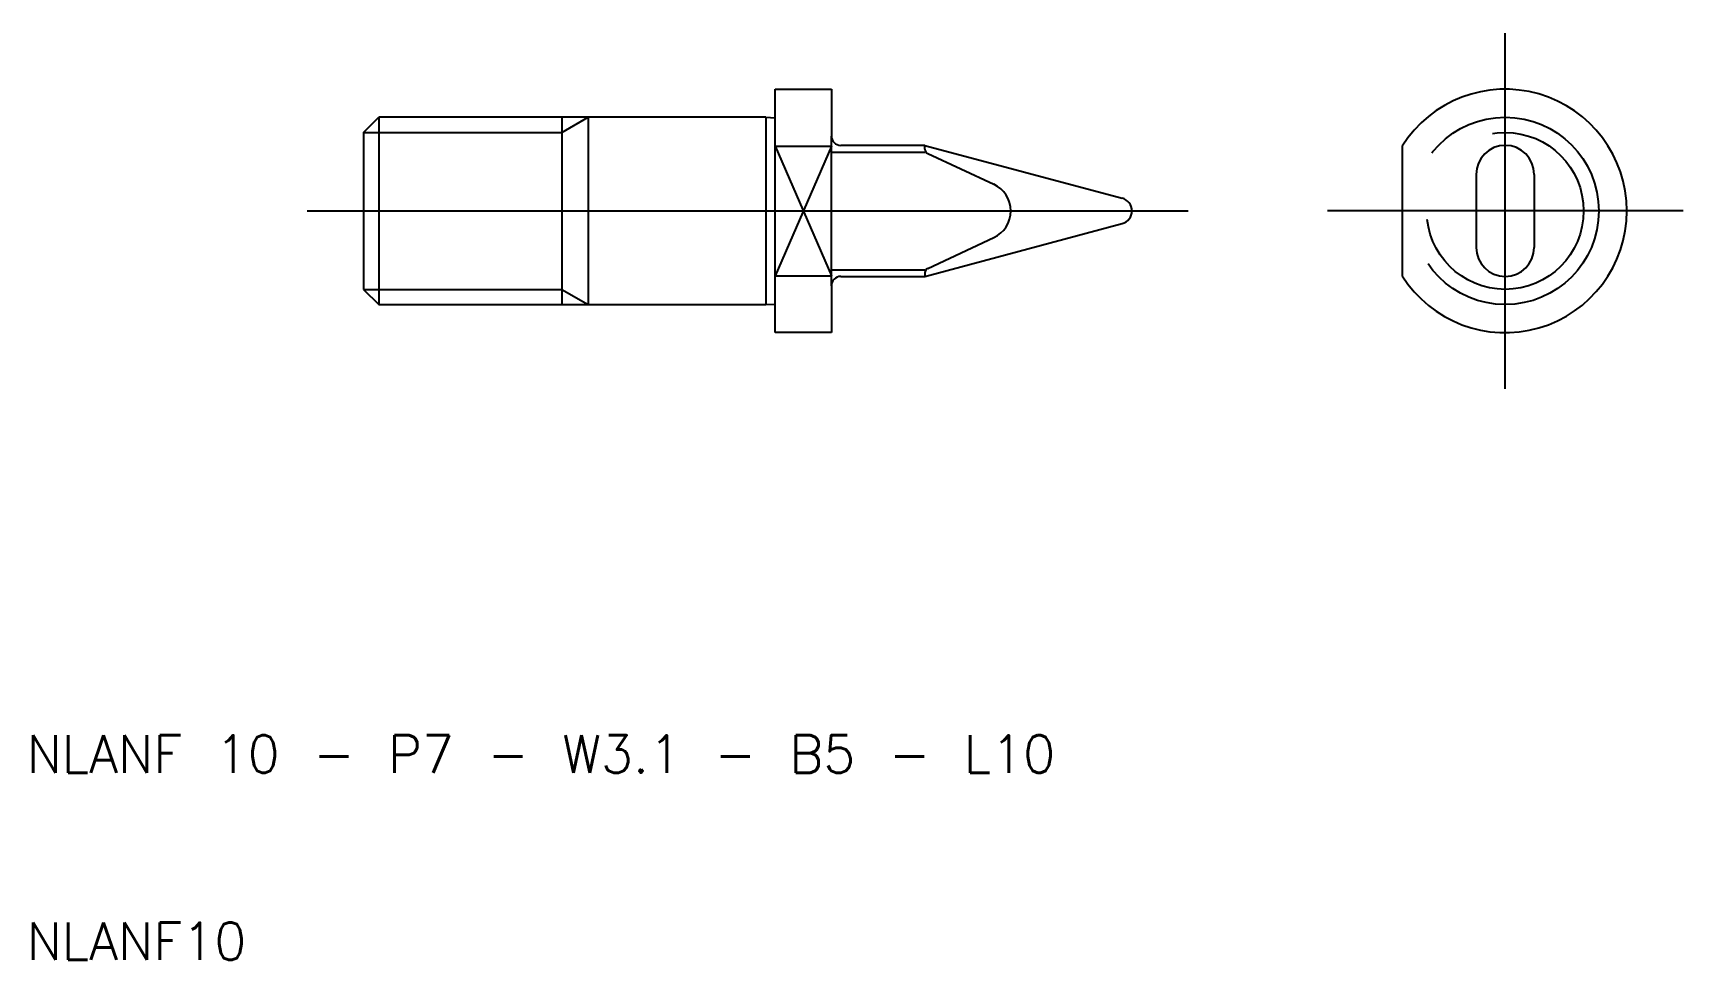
# Model space of a CAD drawing. Extents: x 10.3 to 98.5, y 10 to 59.5.
import ezdxf

# ---------------------------------------------------------------- set-up
doc = ezdxf.new("R2010")
doc.units = 0
doc.linetypes.add('CENTER', pattern=[50.8, 31.75, -6.35, 6.35, -6.35])
doc.linetypes.add('DASHED', pattern=[19.05, 12.7, -6.35])
doc.layers.get('0').update_dxf_attribs({"linetype": 'CONTINUOUS'})
doc.layers.add('CENTER', color=1, linetype='CENTER')
doc.styles.get("Standard").update_dxf_attribs({"font": 'txt.shx'})

msp = doc.modelspace()

# ---------------------------------------------------------------- linework, layer by layer
for p, q in [((50, 56.5), (53, 56.5)), ((50, 54.975), (50, 56.5)), ((53, 56.5), (53, 54)), ((28, 54.188), (28.812, 55)), ((49.5, 55), (28.812, 55)), ((28.812, 55), (28.812, 45)), ((38.594, 55), (38.594, 45)), ((40, 55), (40, 45)), ((49.5, 55), (50, 54.975)), ((49.5, 55), (49.5, 45)), ((50, 45.025), (50, 54.975)), ((28, 54.188), (28, 45.812)), ((53, 46), (53, 54)), ((50, 53.464), (53, 53.464)), ((53, 53.138), (58, 53.138)), ((58, 53.5), (53.5, 53.5)), ((58, 53.5), (68.539, 50.676)), ((58, 53.297), (58, 53.5)), ((58.144, 53.071), (61.68, 51.422)), ((83.5, 53.464), (83.5, 46.536)), ((87.45, 51.95), (87.45, 48.05)), ((90.55, 51.95), (90.55, 48.05)), ((58, 46.5), (68.539, 49.324)), ((58.144, 46.929), (61.68, 48.578)), ((53, 46.862), (58, 46.862)), ((50, 46.536), (53, 46.536)), ((53, 46), (53, 43.5)), ((53.5, 46.5), (58, 46.5)), ((58, 46.703), (58, 46.5)), ((28, 45.812), (28.812, 45)), ((28.812, 45), (49.5, 45)), ((49.5, 45), (50, 45.025)), ((50, 43.5), (50, 45.025)), ((53, 43.5), (50, 43.5))]:
    msp.add_line(p, q)
at = {"color": 3}
for p, q in [((38.594, 54.188), (40, 55)), ((28, 54.188), (38.594, 54.188)), ((53, 53.464), (50, 46.536)), ((50, 53.464), (53, 46.536)), ((28, 45.812), (38.594, 45.812)), ((38.594, 45.812), (40, 45))]:
    msp.add_line(p, q, dxfattribs=at)
at = {"color": 3, "linetype": 'DASHED'}
for radius in [5, 4.188]:
    msp.add_circle((89, 50), radius, dxfattribs=at)
for centre, radius, start, end in [((89, 50), 6.5, 212.20423, 147.79577), ((53.5, 54), 0.5, 180, 270), ((58.25, 53.297), 0.25, 180, 245), ((89, 51.95), 1.55, 0, 180), ((61.017, 50), 1.569, 295, 65), ((68.358, 50), 0.7, 285, 75), ((89, 48.05), 1.55, 180, 0), ((58.25, 46.703), 0.25, 115, 180), ((53.5, 46), 0.5, 90, 180)]:
    msp.add_arc(centre, radius, start, end)
at = {"layer": 'CENTER'}
for p, q in [((89, 40.5), (89, 59.5)), ((25, 50), (50, 50)), ((50, 50), (72.058, 50)), ((98.5, 50), (79.5, 50))]:
    msp.add_line(p, q, dxfattribs=at)

# ---------------------------------------------------------------- texts
for s, p in [('NLANF 10 - P7 - W3.1 - B5 - L10', (10, 20)), ('NLANF10', (10, 10))]:
    msp.add_text(s, height=2).set_placement(p)

doc.saveas('drawing.dxf')
